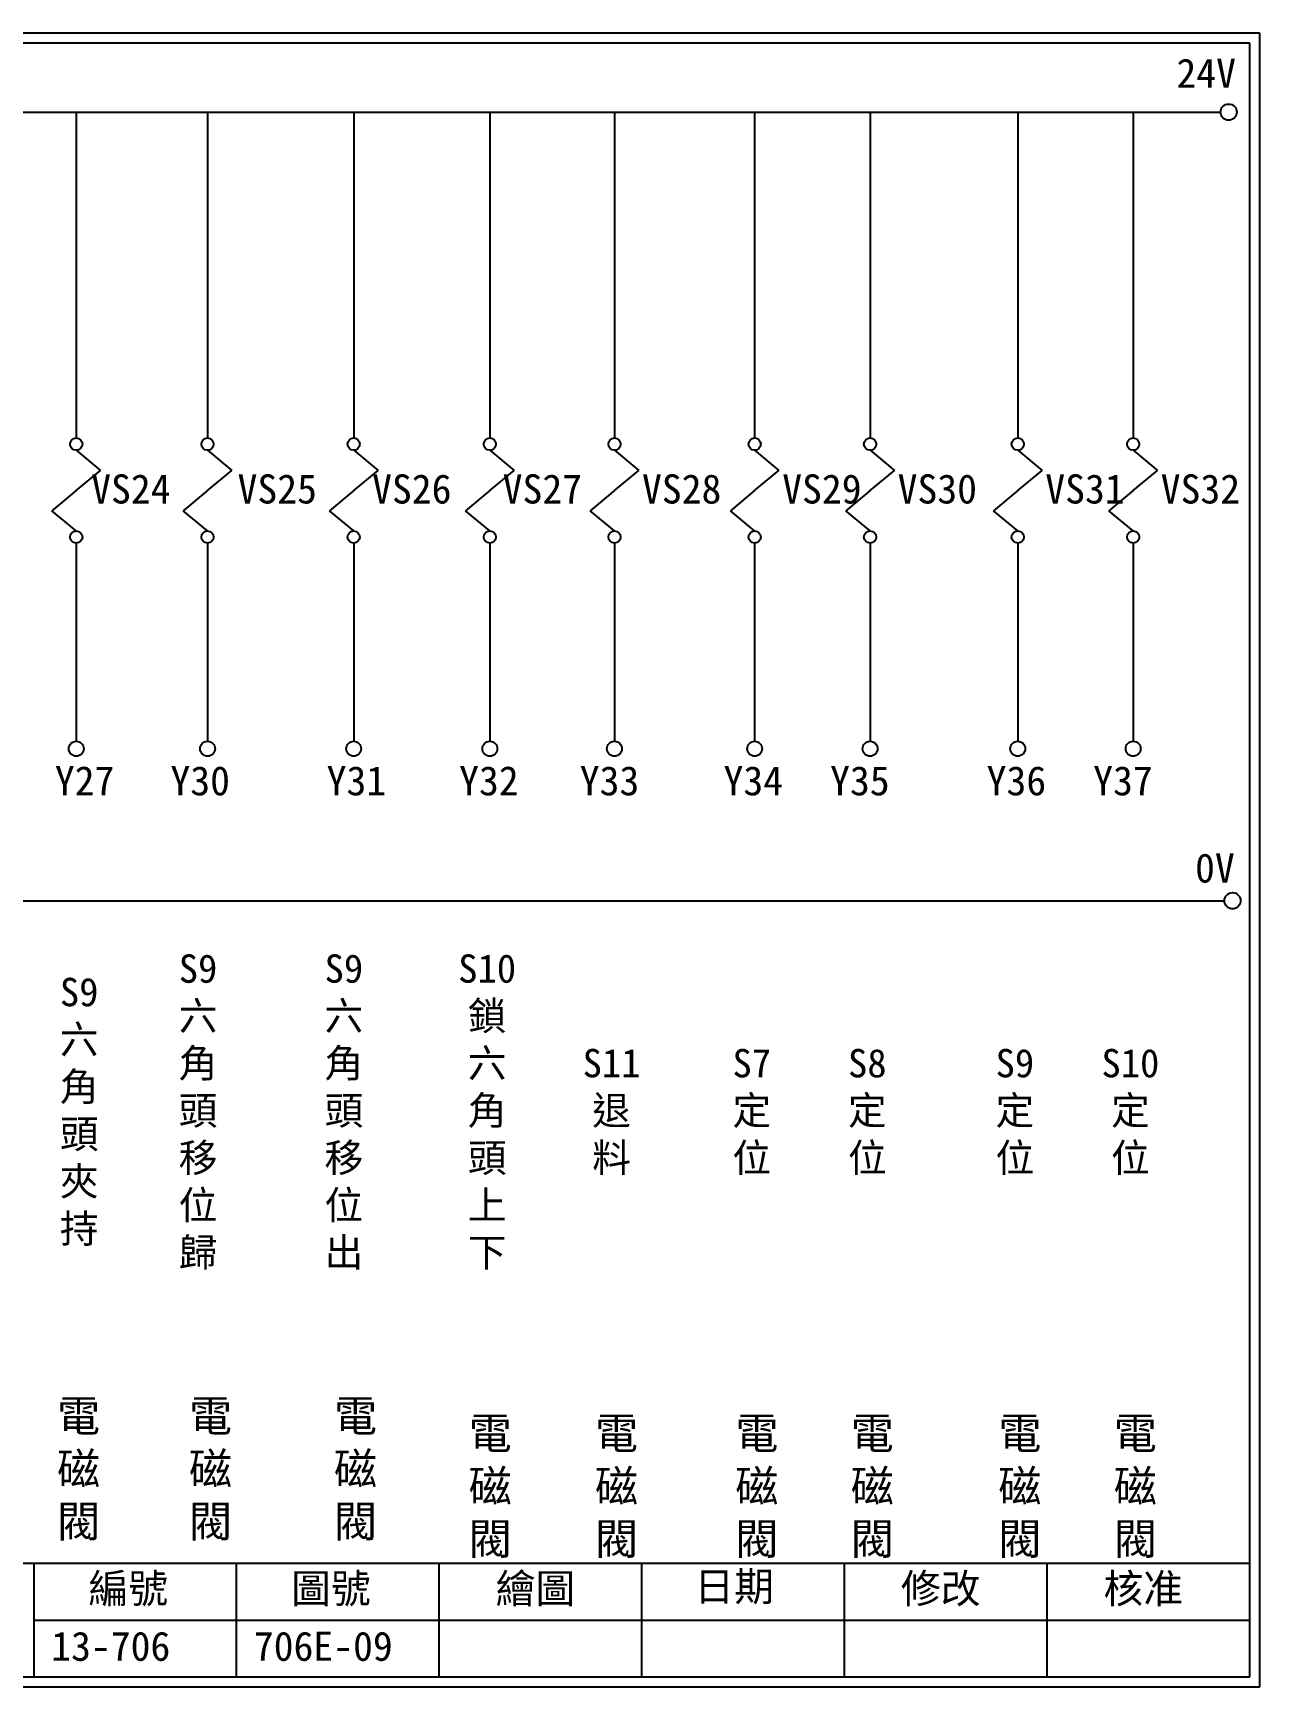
# Model space of a CAD drawing. Extents: x 926 to 1213, y 3 to 207.
# Drawn here: x 1061.4 to 1212.7, y 3 to 207 of the extents above; entities that cross this region are included whole.
import ezdxf

# ---------------------------------------------------------------- set-up
doc = ezdxf.new("R2010")
doc.units = 0
doc.layers.get('0').update_dxf_attribs({"linetype": 'CONTINUOUS'})
doc.layers.add('圖框層', color=7, linetype='CONTINUOUS')
doc.layers.add('標尺寸層', color=3, linetype='CONTINUOUS')
doc.styles.add('CNS', font='romanc.shx', dxfattribs={"bigfont": 'chineset.shx'})
doc.styles.add('STSL', font='kaiu.ttf')

msp = doc.modelspace()

# ---------------------------------------------------------------- linework, layer by layer
for centre in [(1208.88, 197.22), (1209.36, 99.96)]:
    msp.add_circle(centre, 1)
at = {"layer": '圖框層', "color": 7}
for p, q in [((1212.74, 206.97), (925.74, 206.97)), ((1212.74, 3), (1212.74, 206.97)), ((1211.49, 205.72), (926.99, 205.72)), ((1211.49, 4.25), (1211.49, 205.72)), ((926.99, 18.25), (1211.49, 18.25)), ((1061.49, 4.25), (1061.49, 18.25)), ((1086.49, 4.25), (1086.49, 18.25)), ((1111.49, 4.25), (1111.49, 18.25)), ((1136.49, 4.25), (1136.49, 18.25)), ((1161.49, 4.25), (1161.49, 18.25)), ((1186.49, 4.25), (1186.49, 18.25)), ((1061.49, 11.25), (1211.49, 11.25)), ((926.99, 4.25), (1211.49, 4.25)), ((925.74, 3), (1212.74, 3))]:
    msp.add_line(p, q, dxfattribs=at)
at = {"layer": '標尺寸層', "color": 7}
for p, q in [((930.28, 197.22), (1207.88, 197.22)), ((1066.7, 197.22), (1066.7, 157.03)), ((1082.9, 197.22), (1082.9, 157.03)), ((1100.93, 197.22), (1100.93, 157.03)), ((1117.73, 197.22), (1117.73, 157.03)), ((1133.1, 197.22), (1133.1, 157.03)), ((1150.4, 197.22), (1150.4, 157.03)), ((1164.64, 197.22), (1164.64, 157.03)), ((1182.86, 197.22), (1182.86, 157.03)), ((1197.1, 197.22), (1197.1, 157.03)), ((1066.7, 155.53), (1069.71, 153.04)), ((1082.9, 155.53), (1085.9, 153.04)), ((1100.93, 155.53), (1103.94, 153.04)), ((1117.73, 155.53), (1120.73, 153.04)), ((1133.1, 155.53), (1136.1, 153.04)), ((1150.4, 155.53), (1153.4, 153.04)), ((1164.64, 155.53), (1167.65, 153.04)), ((1182.86, 155.53), (1185.86, 153.04)), ((1197.1, 155.53), (1200.11, 153.04)), ((1066.7, 150.55), (1069.71, 153.04)), ((1082.9, 150.55), (1085.9, 153.04)), ((1100.93, 150.55), (1103.94, 153.04)), ((1117.73, 150.55), (1120.73, 153.04)), ((1133.1, 150.55), (1136.1, 153.04)), ((1150.4, 150.55), (1153.4, 153.04)), ((1164.64, 150.55), (1167.65, 153.04)), ((1182.86, 150.55), (1185.86, 153.04)), ((1197.1, 150.55), (1200.11, 153.04)), ((1066.7, 150.55), (1063.7, 148.06)), ((1082.9, 150.55), (1079.89, 148.06)), ((1100.93, 150.55), (1097.93, 148.06)), ((1117.73, 150.55), (1114.73, 148.06)), ((1133.1, 150.55), (1130.09, 148.06)), ((1150.4, 150.55), (1147.4, 148.06)), ((1164.64, 150.55), (1161.64, 148.06)), ((1182.86, 150.55), (1179.85, 148.06)), ((1197.1, 150.55), (1194.1, 148.06)), ((1066.7, 145.57), (1063.7, 148.06)), ((1082.9, 145.57), (1079.89, 148.06)), ((1100.93, 145.57), (1097.93, 148.06)), ((1117.73, 145.57), (1114.73, 148.06)), ((1133.1, 145.57), (1130.09, 148.06)), ((1150.4, 145.57), (1147.4, 148.06)), ((1164.64, 145.57), (1161.64, 148.06)), ((1182.86, 145.57), (1179.85, 148.06)), ((1197.1, 145.57), (1194.1, 148.06)), ((1066.7, 144.07), (1066.7, 119.62)), ((1082.9, 144.07), (1082.9, 119.62)), ((1100.93, 144.07), (1100.93, 119.62)), ((1117.73, 144.07), (1117.73, 119.62)), ((1133.1, 144.07), (1133.1, 119.62)), ((1150.4, 144.07), (1150.4, 119.62)), ((1164.64, 144.07), (1164.64, 119.62)), ((1182.86, 144.07), (1182.86, 119.62)), ((1197.1, 144.07), (1197.1, 119.62)), ((930.49, 99.96), (1208.36, 99.96))]:
    msp.add_line(p, q, dxfattribs=at)
for centre, radius in [((1066.7, 156.28), 0.751), ((1082.9, 156.28), 0.751), ((1100.93, 156.28), 0.751), ((1117.73, 156.28), 0.751), ((1133.1, 156.28), 0.751), ((1150.4, 156.28), 0.751), ((1164.64, 156.28), 0.751), ((1182.86, 156.28), 0.751), ((1197.1, 156.28), 0.751), ((1066.7, 144.82), 0.751), ((1082.9, 144.82), 0.751), ((1100.93, 144.82), 0.751), ((1117.73, 144.82), 0.751), ((1133.1, 144.82), 0.751), ((1150.4, 144.82), 0.751), ((1164.64, 144.82), 0.751), ((1182.86, 144.82), 0.751), ((1197.1, 144.82), 0.751), ((1066.7, 118.7), 0.92), ((1082.9, 118.7), 0.92), ((1100.93, 118.7), 0.92), ((1117.73, 118.7), 0.92), ((1133.1, 118.7), 0.92), ((1150.4, 118.7), 0.92), ((1164.64, 118.7), 0.92), ((1182.86, 118.7), 0.92), ((1197.1, 118.7), 0.92)]:
    msp.add_circle(centre, radius, dxfattribs=at)

# ---------------------------------------------------------------- texts
at = {"layer": '圖框層', "color": 4, "style": 'STSL'}
for s, p in [('24V', (1202.44, 200.22)), ('VS24', (1068.54, 148.95)), ('VS25', (1086.6, 148.95)), ('VS26', (1103.2, 148.95)), ('VS27', (1119.31, 148.95)), ('VS28', (1136.5, 148.95)), ('VS29', (1153.8, 148.95)), ('VS30', (1168.04, 148.95)), ('VS31', (1186.26, 148.95)), ('VS32', (1200.5, 148.95)), ('Y27', (1064.06, 112.96)), ('Y30', (1078.32, 112.96)), ('Y31', (1097.59, 112.96)), ('Y32', (1113.94, 112.96)), ('Y33', (1128.82, 112.96)), ('Y34', (1146.56, 112.96)), ('Y35', (1159.71, 112.96)), ('Y36', (1179.02, 112.96)), ('Y37', (1192.17, 112.96)), ('0V', (1204.74, 102.2)), ('編號', (1068.21, 13.34)), ('圖號', (1093.21, 13.34)), ('繪圖', (1118.44, 13.34)), ('日期', (1142.96, 13.59)), ('修改', (1168.44, 13.34)), ('核准', (1193.44, 13.34)), ('13-706', (1063.61, 6.22)), ('706E-09', (1088.61, 6.22))]:
    msp.add_text(s, height=3.6, dxfattribs=at).set_placement(p)
at = {"layer": '標尺寸層', "color": 7, "attachment_point": 5, "style": 'CNS'}
for s, insert, char_height, width in [('{\\fDFKai-SB|b0|i0|c136|p65;S9六角頭移位歸}', (1081.73, 73.91), 3.5, 4.9608), ('{\\fDFKai-SB|b0|i0|c136|p65;S9六角頭移位出}', (1099.72, 73.91), 3.5, 4.9608), ('{\\fDFKai-SB|b0|i0|c136|p65;S10鎖六角頭上下}', (1117.4, 73.91), 3.5, 4.9608), ('{\\fDFKai-SB|b0|i0|c136|p65;S9六角頭夾持}', (1067.06, 73.92), 3.5, 4.9608), ('{\\fDFKai-SB|b0|i0|c136|p65;S11退料}', (1132.75, 73.91), 3.5, 4.9608), ('{\\fDFKai-SB|b0|i0|c136|p65;S7定位}', (1150.05, 73.91), 3.5, 4.9608), ('{\\fDFKai-SB|b0|i0|c136|p65;S8定位}', (1164.3, 73.91), 3.5, 4.9608), ('{\\fDFKai-SB|b0|i0|c136|p65;S9定位}', (1182.51, 73.91), 3.5, 4.9608), ('{\\fDFKai-SB|b0|i0|c136|p65;S10定位}', (1196.76, 73.91), 3.5, 4.9608), ('{\\fDFKai-SB|b0|i0|c136|p65;電磁閥}', (1066.99, 29.71), 3.9, 2.8481), ('{\\fDFKai-SB|b0|i0|c136|p65;電磁閥}', (1083.26, 29.71), 3.9, 2.8481), ('{\\fDFKai-SB|b0|i0|c136|p65;電磁閥}', (1101.15, 29.71), 3.9, 2.8481), ('{\\fDFKai-SB|b0|i0|c136|p65;電磁閥}', (1117.77, 27.56), 3.9, 2.8481), ('{\\fDFKai-SB|b0|i0|c136|p65;電磁閥}', (1133.36, 27.56), 3.9, 2.8481), ('{\\fDFKai-SB|b0|i0|c136|p65;電磁閥}', (1150.67, 27.56), 3.9, 2.8481), ('{\\fDFKai-SB|b0|i0|c136|p65;電磁閥}', (1164.91, 27.56), 3.9, 2.8481), ('{\\fDFKai-SB|b0|i0|c136|p65;電磁閥}', (1183.12, 27.56), 3.9, 2.8481), ('{\\fDFKai-SB|b0|i0|c136|p65;電磁閥}', (1197.37, 27.56), 3.9, 2.8481)]:
    msp.add_mtext(s, dxfattribs=dict(at, insert=insert, char_height=char_height, width=width))

doc.saveas('drawing.dxf')
